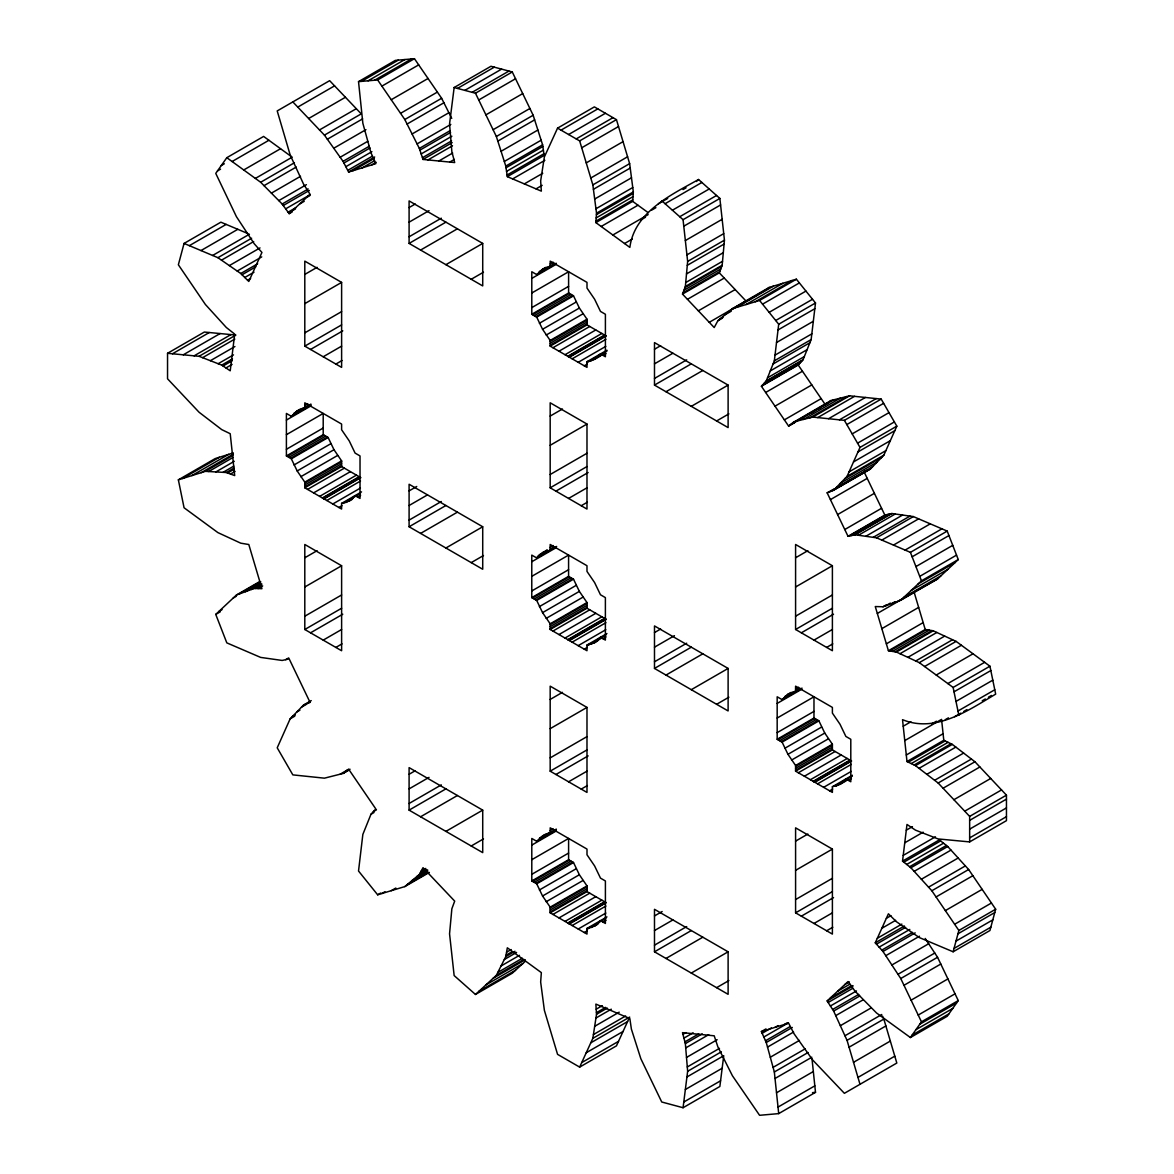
<?xml version="1.0" encoding="UTF-8"?>
<svg xmlns="http://www.w3.org/2000/svg" width="1174" height="1174" viewBox="0 0 1174 1174"><rect width="100%" height="100%" fill="white"/><g stroke="black" fill="none" stroke-linecap="round" stroke-linejoin="round"><path stroke-width="1.5" d="M291.328 416.286L297.183 410.871L304.8 408.508L304.8 402.814L341.605 424.063L341.605 429.757L349.236 440.91L355.091 453.091L360.022 455.938L360.022 498.436L355.106 495.604L349.236 501.034L341.605 503.397L341.605 509.061L304.8 487.812L304.8 482.132L297.183 470.965L291.328 458.785L286.397 455.938L286.397 413.439L291.328 416.286L310.934 404.971M536.723 274.599L542.579 269.184L550.195 266.836L550.195 261.127L587 282.376L587 288.07L594.616 299.238L600.486 311.418L605.402 314.265L605.402 356.764L600.486 353.917L594.631 359.347L587 361.709L587 367.389L550.195 346.139L550.195 340.46L542.564 329.292L536.709 317.097L531.793 314.265L531.793 271.752L536.723 274.599L556.329 263.284M536.723 841.303L542.579 835.888L550.195 833.54L550.195 827.831L587 849.081L587 854.775L594.616 865.942L600.486 878.123L605.402 880.97L605.402 923.468L600.486 920.621L594.631 926.051L587 928.414L587 934.093L550.195 912.844L550.195 907.164L542.564 895.997L536.709 883.802L531.793 880.97L531.793 838.456L536.723 841.303L556.329 829.989M782.104 699.631L787.959 694.216L795.576 691.853L795.576 686.159L832.395 707.408L832.395 713.102L840.012 724.255L845.867 736.436L850.798 739.282L850.798 781.781L845.882 778.949L840.012 784.379L832.395 786.741L832.395 792.406L795.576 771.157L795.576 765.477L787.959 754.31L782.104 742.129L777.173 739.282L777.173 696.784L782.104 699.631L802.047 688.125M794.754 422.552L788.62 426.089L761.398 386.261L798.203 365.011L803.06 359.728L811.146 339.579L815.504 302.98L796.383 279.207L769.205 287.41L732.4 308.659L717.857 320.766L714.203 327.546L682.49 294.087L719.31 272.838L722.171 265.221L724.446 240.156L719.867 198.435L698.545 179.505C670.882 195.031 634.488 212.068 629.851 247.406L595.864 222.605L596.524 213.184L592.841 184.89L579.648 140.895L557.562 128.142L544.384 156.92L540.656 180.928L541.346 191.142L507.329 176.658L505.789 166.092L496.353 136.492L475.47 93.216L454.147 87.522L449.554 123.96L451.858 151.651L454.69 162.555L423.022 159.444L419.353 148.423L404.81 119.528L377.646 79.949L358.525 81.637L362.854 123.255L370.969 152.767L375.827 163.656L348.605 172.05L343.057 161.352L324.435 135.127L292.84 101.918M595.864 222.605L632.669 201.356L633.329 191.934L629.646 163.641L616.453 119.645L594.367 106.893L557.562 128.142M682.49 294.087L685.367 286.471L687.641 261.406L683.063 219.685L661.74 200.754M761.398 386.261L766.255 380.978L774.341 360.829L778.7 324.229L759.578 300.456L732.4 308.659M859.999 1084.292L847.041 1040.34L833.643 1011.063L827.156 1000.923L848.039 981.552L855.068 991.208L876.538 1012.986L910.408 1037.537L921.458 1021.835L900.751 978.529L882.995 951.468L875.276 942.81L888.41 913.798L896.437 921.722L919.301 937.556L953.127 951.776L958.865 930.468L931.833 890.758L910.907 867.762L902.527 861.144L906.988 824.456L915.5 830.15L938.143 838.94L969.651 841.905L1006.456 820.655L1006.456 795.15L974.948 761.765L952.305 744.389L943.793 740.28L906.988 761.53L902.527 719.662C935.443 733.324 968.389 710.329 995.669 694.128L989.931 666.201L956.106 641.386L933.242 630.805L925.215 629.484L888.41 650.734L875.276 606.547L882.995 606.767L900.751 600.237L937.556 578.987L958.263 559.572L947.213 531.103L913.343 516.575L891.873 513.522L884.844 515.078L848.039 536.327L827.156 492.831L834.303 488.883M311.242 700.614L303.582 705.031L290.154 718.826L277.211 747.809L292.84 774.884L324.435 778.171L343.057 773.461L348.605 769.131L375.827 808.959L370.969 814.272L362.854 834.406L358.525 871.02L377.646 894.793L404.81 886.59L419.353 874.469L423.022 867.689L454.69 901.118L451.858 908.779L449.554 933.829L454.147 975.565L475.47 994.466L496.353 975.33L505.789 956.59L507.329 947.8L541.346 972.615L540.656 982.036L544.384 1010.359L557.562 1054.355L579.648 1067.107L592.841 1038.33L596.524 1014.277L595.864 1004.093L629.851 1018.548L631.392 1029.114L640.857 1058.757L661.74 1102.004L683.063 1107.728L687.641 1071.29L685.367 1043.598L682.49 1032.65L714.203 1035.806L717.857 1046.812L732.4 1075.722L759.578 1115.3L778.7 1113.612L815.504 1092.348L812.026 1059.021M247.773 233.509L220.873 222.18L184.069 243.429L178.36 264.766L205.391 304.477L226.318 327.487L234.697 334.106L230.221 370.808L221.725 365.099L199.052 356.309L167.544 353.301L167.544 378.806L199.052 412.221L221.725 429.611L230.221 433.72L234.697 475.587L226.318 472.52L205.391 471.346L178.36 479.843L184.069 507.77L217.909 532.614L240.773 543.18L248.8 544.516L261.934 588.702L254.23 588.453L236.444 594.998L215.752 614.398L226.817 642.868L260.657 657.411L282.156 660.448L289.186 658.893L310.068 702.39L303.582 705.031M902.527 861.144L939.332 839.894L947.712 846.513L968.638 869.508L995.669 909.219L989.931 930.527L953.127 951.776M827.156 492.831L833.643 490.218L847.041 476.409L859.999 447.411L896.819 426.162L881.19 399.101L849.594 395.829L830.943 400.525L793.272 422.449M833.643 490.218L870.448 468.969L883.846 455.16L896.819 426.162M255.374 178.419L292.179 157.169L263.622 136.433L226.817 157.683L215.752 173.385L236.444 216.706L254.23 243.752L261.934 252.439L248.8 281.466L240.773 273.513L217.909 257.693L184.069 243.429M925.185 938.437L937.556 957.28L958.263 1000.586L947.213 1016.288L910.408 1037.537M606.929 633.549L586.985 645.054L586.985 650.734L550.18 629.484L550.18 623.805L542.564 612.637L536.709 600.442L531.778 597.61L531.778 555.097L536.709 557.943L539.394 554.876L547.157 549.872M900.751 600.237L921.458 580.822L958.263 559.572M226.817 157.683L260.657 182.263L282.156 204.012L289.186 213.668L310.068 194.297L303.582 184.186L290.154 154.895L277.211 110.928L329.645 80.668L361.24 113.878L324.435 135.127M696.373 181.5L698.545 179.505M525.116 961.462L512.275 973.217L475.47 994.466M766.93 289.303L769.205 287.41M788.62 426.089L794.138 421.774L812.775 417.078L849.594 395.829M826.291 404.164L828.184 402.682L791.379 423.931M830.077 401.2L830.943 400.525M586.985 645.054L594.616 642.692L600.472 637.262L605.388 640.109L605.388 597.61L600.472 594.763L594.616 582.583L586.985 571.415L586.985 565.721L550.18 544.472L550.18 550.18L542.564 552.528M297.77 107.098L334.575 85.849M358.525 81.637L395.33 60.388L414.451 58.7L441.629 98.278L451.741 118.398M361.504 81.373L398.309 60.123M221.284 165.534L224.351 163.773M368.078 80.801L404.883 59.551M232.1 161.528L268.905 140.278M217.483 170.934L220.551 169.159M308.63 118.53L345.435 97.266M374.653 80.214L411.458 58.964M377.646 79.949L414.451 58.7M381.888 86.128L418.692 64.878M243.737 169.966L280.542 148.716M319.489 129.947L356.309 108.698M391.236 99.731L428.04 78.482M327.341 139.236L362.619 118.868M260.657 182.263L294.395 162.775M264.018 185.653L296.23 167.06M333.754 148.247L365.95 129.654M400.569 113.335L437.374 92.086M271.414 193.138L300.544 176.305M454.147 87.522L490.952 66.272L512.275 71.966L533.157 115.243L542.608 144.842L544.134 155.408L507.329 176.658M457.478 88.417L494.283 67.167M404.81 119.528L441.629 98.278M340.152 157.257L367.755 141.32M189.352 245.66L226.156 224.41M464.816 90.369L501.621 69.119M407.084 124.033L443.889 102.784M343.057 161.352L369.135 146.31M278.796 200.607L306.399 184.67M343.923 163.025L370.001 147.983M472.139 92.32L508.944 71.071M345.831 166.708L371.909 151.651M200.989 250.561L237.794 229.312M282.156 204.012L308.219 188.955M475.47 93.216L512.275 71.966M283.257 205.523L309.32 190.467M347.739 170.377L372.275 156.215M412.089 133.968L448.894 112.719M348.605 172.05L374.667 156.993M285.664 208.84L310.2 194.679M306.81 197.32L309.877 195.559M352.86 170.744L374.33 158.343M478.728 99.981L515.547 78.731M299.619 203.983L304.227 201.326M362.208 167.853L374.477 160.765M212.626 255.462L249.431 234.213M288.085 212.156L295.76 207.739M292.443 210.645L295.51 208.869M371.571 164.962L376.164 162.305M289.186 213.668L292.253 211.907M217.909 257.693L251.647 238.219M417.078 143.903L450.816 124.429M221.49 260.173L253.687 241.565M419.353 148.423L450.024 130.71M419.925 150.14L450.596 132.427M485.919 114.847L522.723 93.597M421.187 153.926L451.858 136.228M229.341 265.603L260.012 247.905M422.449 157.727L451.579 140.895M423.022 159.444L452.166 142.626M427.967 159.928L452.504 145.767M237.207 271.047L261.743 256.886M240.773 273.513L257.649 263.783M242.035 274.76L255.829 266.792M438.856 160.999L452.665 153.031M493.095 129.727L529.9 108.478M244.794 277.49L253.995 272.177M449.745 162.071L454.353 159.415M247.553 280.219L250.62 278.443M496.353 136.492L533.157 115.243M497.835 141.115L534.64 119.865M501.078 151.285L537.883 130.035M409.095 207.563L415.229 204.012M167.544 353.301L204.349 332.051L235.857 335.06L199.052 356.309M304.8 274.408L317.083 267.334M504.321 161.469L541.126 140.22M172.461 353.77L209.266 332.521M561.011 130.138L597.815 108.889M505.789 166.092L542.608 144.842M409.095 222.165L429.038 210.66M506.038 167.75L542.843 146.501M183.291 354.797L220.096 333.548M568.612 134.526L605.417 113.276M506.566 171.375L543.371 150.125M194.121 355.839L230.926 334.59M507.095 175.014L543.9 153.765M576.199 138.914L613.004 117.649M409.095 236.781L441.307 218.188M202.588 357.674L234.8 339.081M512.656 178.918L544.853 160.324M579.648 140.895L616.453 119.645M304.8 303.64L341.619 282.391L304.8 261.127L304.8 346.139L341.619 367.389L341.619 282.376M409.095 243.414L482.719 285.928L482.719 243.414L409.095 200.915L409.095 243.414L445.9 222.165M210.381 360.697L234.917 346.535M581.717 147.777L618.522 126.528M524.338 183.907L542.74 173.268M218.173 363.72L233.509 354.871M420.6 250.062L457.405 228.813M221.725 365.099L232.452 358.906M223.045 365.995L232.247 360.682M225.966 367.946L232.1 364.41M536.034 188.882L542.168 185.331M586.252 162.893L623.056 141.643M304.8 332.858L341.619 311.609M590.771 178.022L627.591 156.773M304.8 346.139L341.619 324.89M445.9 264.678L482.705 243.429M592.841 184.89L629.646 163.641M310.552 349.456L342.764 330.863M593.413 189.308L630.218 168.058M594.69 199.037L631.495 177.788M323.217 356.764L341.619 346.139M471.214 279.28L483.483 272.207M595.952 208.767L632.757 187.517M596.524 213.184L633.329 191.934M335.867 364.072L342.001 360.521M596.421 214.651L633.226 193.402M596.201 217.894L633.006 196.645M595.966 221.138L632.771 199.888M601.176 226.479L637.981 205.23M304.8 405.661L307.867 403.885M550.195 263.974L553.262 262.213M297.183 410.871L300.25 409.095M542.579 269.184L545.646 267.423M178.36 479.843L215.165 458.594L233.333 452.885M294.014 413.204L303.215 407.892M539.409 271.532L547.069 267.1M295.158 413.175L310.934 404.076M539.013 272.383L554.788 263.284M182.586 478.522L219.391 457.273M658.482 203.748L667.683 198.435M683.019 189.586L686.086 187.811M286.397 420.072L310.934 405.911M531.793 278.399L556.329 264.223M191.876 475.602L228.681 454.353M651.306 210.337L655.899 207.681M665.071 203.718L701.876 182.469M201.165 472.682L233.377 454.089M612.857 235.005L648.136 214.637M640.857 219.92L645.465 217.263M205.391 471.346L232.995 455.409M208.664 471.537L233.2 457.361M215.855 471.933L234.257 461.309M672.409 210.219L709.213 188.97M286.397 434.688L323.202 413.439L323.202 434.688L286.397 455.938M531.793 293.001L568.598 271.752L568.598 293.016L531.793 314.265M223.045 472.33L233.787 466.137M226.318 472.52L233.978 468.088M624.539 243.532L632.214 239.1M227.624 473.005L233.758 469.453M230.5 474.047L235.108 471.39M679.731 216.735L716.536 195.486M683.063 219.685L719.867 198.435M286.397 449.29L323.202 428.04M531.793 307.617L568.598 286.368M683.782 226.2L720.587 204.951M287.175 456.378L323.98 435.128M532.556 314.705L569.361 293.456M288.863 457.361L325.668 436.112M534.258 315.674L571.063 294.425M290.55 458.33L327.355 437.08M535.946 316.657L572.751 295.408M291.328 458.785L328.133 437.535L333.988 449.715L341.605 460.883L341.605 466.562L304.8 487.812M536.709 317.097L573.514 295.848L579.369 308.043L587 319.211L587 324.89L550.195 346.139M294.014 464.963L330.819 443.713M539.394 323.276L576.199 302.026M685.352 240.553L722.157 219.303M297.183 470.965L333.988 449.715M542.564 329.292L579.369 308.043M300.793 476.717L337.598 455.468M546.189 335.045L582.994 313.796M686.922 254.89L723.727 233.641M304.8 482.132L341.605 460.883M550.195 340.46L587 319.211M687.641 261.406L724.446 240.156M304.8 483.028L341.605 461.764M550.195 341.341L587 320.091M304.8 484.979L341.605 463.73M550.195 343.292L587 322.043M687.289 265.324L724.094 244.075M304.8 486.931L341.605 465.682M550.195 345.244L587 323.995M307.559 489.397L344.364 468.147M552.939 347.724L589.744 326.475M686.497 273.938L723.301 252.689M313.605 492.889L350.41 471.64M558.985 351.217L595.79 329.967M685.719 282.552L722.524 261.303M319.651 496.382L356.456 475.132M565.032 354.709L601.836 333.46M685.367 286.471L722.171 265.221M684.912 287.659L721.716 266.41M322.395 497.967L359.2 476.717L360.844 477.671L324.039 498.921M567.776 356.294L604.595 335.045L606.224 335.984L569.419 357.234M322.806 498.216L359.611 476.967M568.187 356.529L605.006 335.28M323.217 498.451L360.022 477.202M568.598 356.779L605.402 335.529M683.928 290.272L720.733 269.022M323.628 498.686L360.433 477.436M569.008 357.013L605.813 335.764M682.945 292.898L719.75 271.649M326.783 500.506L360.521 481.017M572.164 358.818L605.901 339.345M332.814 503.984L360.433 488.046M578.21 362.311L605.813 346.374M687.45 299.311L724.255 278.062M341.605 503.397L361.548 491.877M587 361.709L606.943 350.204M343.146 503.397L350.806 498.965M353.873 497.189L360.462 493.388M587 362.605L600.809 354.636M601.249 354.372L606.943 351.085M345.626 502.604L353.286 498.172M591.006 360.932L600.868 355.238M349.236 501.034L352.303 499.258M594.631 359.347L600.765 355.81M338.86 507.476L341.928 505.715M584.256 365.804L587.323 364.028M357.556 497.013L360.623 495.252M602.952 355.34L606.019 353.565M698.354 310.817L735.159 289.567M409.095 490.893L416.755 486.476M654.49 349.236L660.624 345.699M236.444 594.998L259.454 581.717M709.243 322.322L746.048 301.072L719.31 272.838M239.217 593.971L260.701 581.585M730.125 310.552L765.404 290.183M233.215 598.036L236.282 596.26M247.01 590.067L250.077 588.291M253.144 586.516L256.211 584.755M736.641 307.368L773.446 286.118M245.337 591.725L260.672 582.876M725.136 314.705L731.27 311.169M304.8 557.767L317.083 550.694M550.18 416.08L562.449 408.992M251.456 589.48L260.657 584.168M720.132 318.873L723.199 317.097M254.23 588.453L261.89 584.021M717.857 320.766L722.465 318.11M745.989 304.55L782.794 283.301M255.433 588.497L261.567 584.946M258.089 588.57L262.683 585.914M218.995 611.375L222.062 609.599M755.322 301.733L792.127 280.483M215.752 614.398L220.36 611.742M759.578 300.456L796.383 279.207M409.095 505.51L427.497 494.885M654.49 363.852L672.893 353.227M762.557 304.169L799.362 282.919M409.095 520.111L441.307 501.518M654.49 378.454L686.702 359.86M769.131 312.343L805.936 291.093M304.8 587L341.619 565.751L304.8 544.487L304.8 629.499L341.619 650.748L341.619 565.751M409.095 526.759L482.719 569.258L482.719 526.759L409.095 484.26L409.095 526.759L445.9 505.51M550.18 445.298L586.985 424.049L550.18 402.799L550.18 487.812L586.985 509.061L586.985 424.049M654.49 385.101L728.115 427.6L728.115 385.101L654.49 342.603L654.49 385.101L691.295 363.852M775.706 320.517L812.511 299.267M778.7 324.229L815.504 302.98M420.6 533.407L457.405 512.158M665.996 391.734L702.8 370.485M778.01 329.953L814.829 308.703M776.528 342.529L813.333 321.28M304.8 616.218L341.619 594.969M550.18 474.516L586.985 453.267M775.031 355.12L811.836 333.856M304.8 629.499L341.619 608.249M445.9 548.009L482.705 526.759M550.18 487.812L586.985 466.548M691.295 406.351L728.1 385.101M774.341 360.829L811.146 339.579M773.079 363.984L809.884 342.735M310.552 632.815L342.764 614.222M555.933 491.128L588.145 472.535M770.305 370.911L807.11 349.661M767.517 377.823L804.322 356.573M766.255 380.978L803.06 359.728M765.492 381.799L802.297 360.55M285.664 659.671L288.731 657.895M763.819 383.619L800.624 362.37M762.161 385.439L798.966 364.189M323.217 640.124L341.619 629.499M568.583 498.436L586.985 487.812M471.214 562.625L483.483 555.537M716.61 420.967L728.878 413.879M765.653 392.483L802.458 371.233M335.867 647.432L342.001 643.88M581.247 505.73L587.382 502.193M775.001 406.175L811.806 384.925M550.18 547.319L553.248 545.558M539.394 554.876L547.055 550.445M537.472 556.623L546.673 551.31M549.74 549.535L554.774 546.629M536.709 557.943L556.652 546.438M531.778 561.744L556.315 547.583M784.364 419.866L821.169 398.617M306.825 703.71L309.892 701.935M301.483 707.188L306.076 704.532M789.486 425.414L833.848 399.791M811.616 412.808L814.683 411.032M817.75 409.271L820.817 407.495M296.861 711.928L299.928 710.167M803.456 419.426L840.261 398.177M531.778 576.346L568.583 555.097L568.583 576.361L531.778 597.61M292.253 716.668L295.32 714.907M809.869 417.812L846.674 396.563M290.154 718.826L294.762 716.169M817.72 417.592L854.525 396.342M828.58 418.707L865.385 397.458M531.778 590.962L568.583 569.713M839.439 419.837L876.259 398.588M532.541 598.05L569.346 576.801M534.243 599.034L571.048 577.769M812.775 417.078L844.385 420.351L881.19 399.101M535.931 600.002L572.736 578.753M536.709 600.442L573.514 579.193L579.369 591.388L586.985 602.556L586.985 608.235L550.18 629.484M846.821 424.577L883.626 403.328M539.38 606.62L576.185 585.371M542.564 612.637L579.369 591.388M852.192 433.881L888.997 412.632M546.174 618.39L582.979 597.14M857.563 443.185L894.368 421.936M550.18 623.805L586.985 602.556M550.18 624.685L586.985 603.436M550.18 626.637L586.985 605.388M550.18 628.589L586.985 607.34M857.974 451.931L894.779 430.682M552.925 631.069L589.73 609.82M853.527 461.91L890.332 440.661M558.971 634.562L595.776 613.312M849.066 471.875L885.871 450.625M565.017 638.054L601.822 616.805M847.041 476.409L883.846 455.16M844.942 478.566L881.747 457.317M567.776 639.639L604.581 618.39L606.21 619.329L569.405 640.578M568.187 639.874L604.992 618.625M568.598 640.124L605.402 618.874M840.335 483.306L877.139 462.057M568.994 640.358L605.799 619.109M340.152 774.194L347.812 769.762M835.727 488.061L872.546 466.812M345.831 771.303L348.898 769.528M830.4 491.524L867.204 470.275M343.923 772.786L350.057 769.234M832.63 490.615L870.448 468.969M343.057 773.461L349.192 769.909M572.149 642.163L605.901 622.69M830.414 499.625L867.219 478.376M578.195 645.656L605.799 629.719M588.526 645.054L591.593 643.293M594.66 641.518L597.727 639.742M600.794 637.981L605.843 635.061M591.006 644.277L600.853 638.583M594.616 642.692L597.683 640.916M584.241 649.149L587.308 647.373M602.937 638.685L606.004 636.91M837.59 514.579L874.395 493.329M654.49 632.581L660.624 629.029M409.095 774.268L415.229 770.731M550.18 699.44L562.449 692.352M795.59 557.767L807.859 550.679M844.766 529.533L881.571 508.283M409.095 788.884L429.038 777.364M654.49 647.182L674.434 635.677M849.125 536.078L885.944 514.828M373.391 811.616L376.458 809.84M851.546 535.549L888.351 514.3M853.968 535.021L890.773 513.772M370.969 814.272L374.036 812.496M848.039 536.327L855.068 534.772L891.873 513.522M858.414 535.256L895.219 514.007M865.796 536.298L902.601 515.048M409.095 803.486L441.307 784.892M654.49 661.798L686.702 643.205M873.177 537.354L909.982 516.105M855.068 534.772L876.538 537.824L913.343 516.575M550.18 728.658L586.985 707.408L550.18 686.159L550.18 771.171L586.985 792.421L586.985 707.408M654.49 668.432L728.115 710.945L728.115 668.432L654.49 625.933L654.49 668.432L691.295 647.182M795.59 586.985L832.395 565.736L795.59 544.487L795.59 629.484L832.395 650.734L832.395 565.736M409.095 810.133L482.719 852.632L482.719 810.133L409.095 767.62L409.095 810.133L445.9 788.884M881.821 540.099L918.626 518.849M665.996 675.079L702.8 653.83M420.6 816.766L457.405 795.517M893.473 545.088L930.278 523.839M905.11 550.078L941.915 528.828M550.18 757.876L586.985 736.626M795.59 616.203L832.395 594.954M876.538 537.824L910.408 552.352L947.213 531.103M912.125 556.799L948.944 535.549M445.9 831.383L482.705 810.133M550.18 771.171L586.985 749.922M691.295 689.696L728.1 668.446M795.59 629.484L832.395 608.235M555.933 774.488L588.145 755.895M915.925 566.587L952.745 545.338M801.343 632.815L833.54 614.207M919.726 576.375L956.531 555.126M568.583 781.796L586.985 771.171M813.993 640.109L832.395 629.484M377.646 894.793L380.714 893.032M381.888 893.517L384.955 891.741M918.215 583.86L955.034 562.61M421.187 871.079L425.795 868.422M419.925 873.412L426.059 869.861M391.236 890.699L395.829 888.043M419.353 874.469L427.028 870.037M882.995 606.767L886.062 605.006M911.097 590.522L947.902 569.273M417.078 876.362L427.82 870.169M885.768 605.755L890.362 603.098M471.214 845.999L483.483 838.911M716.61 704.297L728.878 697.209M412.089 880.529L427.424 871.68M891.873 603.509L894.94 601.734M417.445 878.137L420.512 876.362M903.98 597.199L940.785 575.95M407.084 884.697L428.554 872.297M897.978 601.264L907.179 595.952M910.246 594.176L937.556 578.987M877.33 613.459L914.135 592.21L925.215 629.484M404.81 886.59L429.361 872.429M581.247 789.089L587.382 785.553M826.643 647.417L832.777 643.88M881.85 628.648L918.655 607.398M550.195 830.678L553.262 828.917M795.576 689.006L798.643 687.23M542.579 835.888L545.646 834.127M787.959 694.216L791.027 692.44M539.409 838.236L549.256 832.542M784.79 696.549L792.465 692.132M540.554 838.207L549.755 832.894M550.195 832.645L556.329 829.108M784.408 697.415L800.184 688.302M531.793 845.104L556.329 830.928M777.173 703.417L801.71 689.255M886.355 643.836L923.175 622.587M889.672 650.954L926.477 629.69M531.793 859.706L568.598 838.456L568.598 859.72L531.793 880.97M777.173 718.033L813.978 696.784L813.978 718.033L777.173 739.282M892.431 651.394L929.236 630.144M895.19 651.849L931.995 630.599M888.41 650.734L896.437 652.054L933.242 630.805M900.003 653.713L936.823 632.463M531.793 874.322L568.598 853.072M777.173 732.649L813.978 711.4M907.869 657.352L944.674 636.103M532.556 881.41L569.361 860.16M777.951 739.723L814.756 718.473M915.735 660.991L952.54 639.742M534.258 882.378L571.063 861.129M779.639 740.706L816.444 719.457M535.946 883.362L572.751 862.112M781.326 741.689L818.146 720.44M896.437 652.054L919.301 662.635L956.106 641.386M536.709 883.802L573.514 862.552L579.369 874.747L587 885.915L587 891.594L550.195 912.844M782.104 742.129L818.909 720.88L824.764 733.06L832.381 744.228L832.381 749.907L795.576 771.157M924.598 666.509L961.403 645.26M539.394 889.98L576.199 868.731M784.79 748.308L821.595 727.058M542.564 895.997L579.369 874.747M787.959 754.31L824.764 733.06M936.221 675.035L973.026 653.786M546.189 901.749L582.994 880.5M791.569 760.062L828.374 738.813M550.195 907.164L587 885.915M795.576 765.477L832.381 744.228M550.195 908.045L587 886.796M795.576 766.373L832.381 745.123M550.195 909.997L587 888.747M795.576 768.324L832.381 747.075M550.195 911.949L587 890.699M795.576 770.276L832.381 749.027M947.844 683.576L984.648 662.312M552.939 914.429L589.744 893.179M798.335 772.756L835.14 751.492M919.301 662.635L953.127 687.45L989.931 666.201M558.985 917.921L595.79 896.672M804.381 776.234L841.186 754.985M954.022 691.809L990.827 670.559M506.566 952.202L511.16 949.546M506.038 955.225L512.172 951.674M565.032 921.414L601.836 900.164M810.427 779.727L847.232 758.477M903.217 726.207L910.892 721.79M505.789 956.59L514.99 951.278M504.321 959.525L516.589 952.437M567.776 922.999L604.595 901.749L606.224 902.689L569.419 923.938M813.171 781.312L849.976 760.062L851.62 761.016L814.815 782.266M568.187 923.234L605.006 901.984M813.582 781.561L850.387 760.312M568.598 923.483L605.402 902.234M813.993 781.796L850.798 760.547M569.008 923.718L605.813 902.468M814.404 782.031L851.209 760.781M955.988 701.421L992.808 680.157M501.078 965.967L519.48 955.342M572.164 925.523L605.901 906.049M817.559 783.85L851.297 764.377M497.835 972.41L522.371 958.233M496.353 975.33L523.956 959.393M931.833 723.874L936.426 721.218M578.21 929.016L605.813 913.079M823.605 787.343L851.209 771.406M493.095 978.324L525.292 959.73M904.758 740.603L940.653 719.897M957.969 711.018L994.774 689.769M485.919 984.898L522.723 963.649M945.349 719.633L948.416 717.857M587 928.414L606.943 916.909M832.395 786.741L852.324 775.222M478.728 991.472L515.547 970.223M954.638 716.712L960.772 713.176M963.839 711.4L966.906 709.624M982.242 700.775L985.309 699M988.376 697.224L991.443 695.463M587 929.309L590.067 927.533M593.134 925.758L596.201 923.997M599.268 922.221L605.857 918.42M835.462 785.861L840.056 783.205M843.123 781.429L852.324 776.117M591.006 927.636L598.681 923.204M836.402 785.949L847.789 779.375M594.631 926.051L597.698 924.276M840.012 784.379L846.146 780.827M584.256 932.508L587.323 930.733M829.636 790.821L832.704 789.06M602.952 922.045L606.019 920.269M848.332 780.372L851.399 778.597M906.299 754.999L943.104 733.735M908.324 762.175L945.129 740.926M911.244 763.584L948.049 742.335M914.164 765.008L950.969 743.758M654.49 915.94L662.165 911.523M906.988 761.53L915.5 765.639L952.305 744.389M919.037 768.354L955.841 747.104M795.59 841.127L807.859 834.039M654.49 930.556L672.893 919.932M926.814 774.326L963.634 753.077M934.607 780.299L971.412 759.05M654.49 945.173L686.702 926.579M915.5 765.639L938.143 783.014L974.948 761.765M654.49 951.806L728.115 994.319L728.115 951.806L654.49 909.307L654.49 951.806L691.295 930.556M795.59 870.345L832.395 849.096L795.59 827.846L795.59 912.844L832.395 934.093L832.395 849.096M943.074 788.238L979.879 766.989M665.996 958.454L702.8 937.204M953.904 799.714L990.709 778.465M596.201 1009.185L602.335 1005.648M906.299 830.179L912.433 826.643M596.421 1012.692L605.623 1007.38M596.524 1014.277L607.266 1008.084M795.59 899.563L832.395 878.313M595.952 1018.034L611.287 1009.185M904.758 842.8L923.16 832.175M964.735 811.175L1001.539 789.926M594.69 1026.311L619.226 1012.149M691.295 973.055L728.1 951.806M795.59 912.844L832.395 891.594M969.651 841.905L969.651 816.4L1006.456 795.15M903.217 855.406L935.429 836.813M593.413 1034.573L625.625 1015.98M801.343 916.175L833.54 897.582M969.651 820.377L1006.456 799.127M592.841 1038.33L629.646 1017.08L616.453 1045.858L579.648 1067.107M590.771 1042.835L627.591 1021.585M903.833 862.186L940.638 840.922M906.71 864.46L943.514 843.196M969.651 829.152L1006.456 807.903M586.252 1052.726L623.056 1031.476M909.586 866.735L946.405 845.471M813.993 923.468L832.395 912.844M910.907 867.762L947.712 846.513M969.651 837.913L1006.456 816.664M581.717 1062.602L618.522 1041.353M914.164 871.357L950.984 850.108M716.61 987.672L728.878 980.584M826.643 930.777L832.777 927.24M921.37 879.253L958.175 858.003M928.561 887.162L965.366 865.913M682.945 1034.353L686.012 1032.592M931.833 890.758L968.638 869.508M886.355 918.332L890.963 915.676M683.928 1038.124L693.13 1032.812M684.912 1041.881L698.721 1033.912M881.85 928.296L895.645 920.328M936.045 896.951L972.864 875.701M685.367 1043.598L702.228 1033.854M685.719 1047.927L708.729 1034.646M877.33 938.275L901.867 924.099M875.276 942.81L904.42 925.978M876.479 944.16L905.624 927.328M686.497 1057.436L717.167 1039.724M879.135 947.139L909.806 929.426M945.349 910.613L982.154 889.364M881.791 950.118L912.462 932.405M882.995 951.468L915.192 932.875M687.289 1066.961L719.486 1048.367M885.768 955.695L919.506 936.221M687.641 1071.29L721.379 1051.801M778.7 1113.612L774.341 1071.979L766.255 1042.483L761.398 1031.564L765.991 1028.908M844.766 984.575L849.374 981.919M762.161 1033.267L771.362 1027.954M686.922 1076.984L723.727 1055.734L719.867 1086.478L683.063 1107.728M775.001 1027.367L778.069 1025.606M837.59 991.238L849.859 984.15M954.638 924.261L991.443 903.011M784.364 1024.491L787.431 1022.715M830.414 997.9L851.884 985.5M763.819 1037.024L788.356 1022.862M827.156 1000.923L853.219 985.866M891.873 964.999L928.678 943.749M828.169 1002.508L852.706 988.347M765.492 1040.78L790.029 1026.619M958.865 930.468L995.669 909.219M766.255 1042.483L792.318 1027.441M685.352 1089.516L722.157 1068.252M830.4 1006.001L856.462 990.944M957.969 933.8L994.774 912.55M767.517 1047.091L793.58 1032.049M832.63 1009.479L858.693 994.422M833.643 1011.063L859.706 996.007M897.978 974.303L934.783 953.053M955.988 941.122L992.808 919.873M683.782 1102.034L720.587 1080.784M835.727 1015.642L863.345 999.705M900.751 978.529L937.556 957.28M954.022 948.445L990.827 927.196M770.305 1057.231L799.435 1040.413M903.98 985.294L940.785 964.045M840.335 1025.709L871.005 1007.996M773.079 1067.371L805.291 1048.778M774.341 1071.979L808.079 1052.506M844.942 1035.776L881.747 1014.512M775.031 1078.48L811.836 1057.231M911.097 1000.175L947.902 978.925M847.041 1040.34L883.846 1019.091L882.452 1016.038M849.066 1047.208L885.871 1025.959M776.528 1092.789L813.333 1071.539M918.215 1015.07L955.034 993.82M921.458 1021.835L958.263 1000.586M853.527 1062.309L890.332 1041.059M919.726 1024.286L956.531 1003.036M778.01 1107.097L814.829 1085.847M915.925 1029.686L952.745 1008.437M912.125 1035.086L948.944 1013.837M857.974 1077.424L894.779 1056.174M864.974 471.17L863.961 471.581L884.844 515.078M761.398 1031.564L788.62 1023.185L794.138 1033.883L812.775 1060.107L844.385 1093.317L896.819 1063.042L883.846 1019.091M812.511 1092.627L815.504 1092.348M568.598 293.016L573.514 295.848M587 324.89L604.595 335.045M323.202 434.688L328.133 437.535M568.583 576.361L573.514 579.193M813.978 718.033L818.909 720.88M341.605 466.562L359.2 476.717M586.985 608.235L604.581 618.39M832.381 749.907L849.976 760.062M568.598 859.72L573.514 862.552M587 891.594L604.595 901.749M632.669 201.356L648.209 212.685M938.143 783.014L969.651 816.4M798.203 365.011L825.425 404.839M844.385 420.351L859.999 447.411M910.408 552.352L921.458 580.822M953.127 687.45L958.865 715.377M941.563 719.354L943.793 740.28"/></g></svg>
